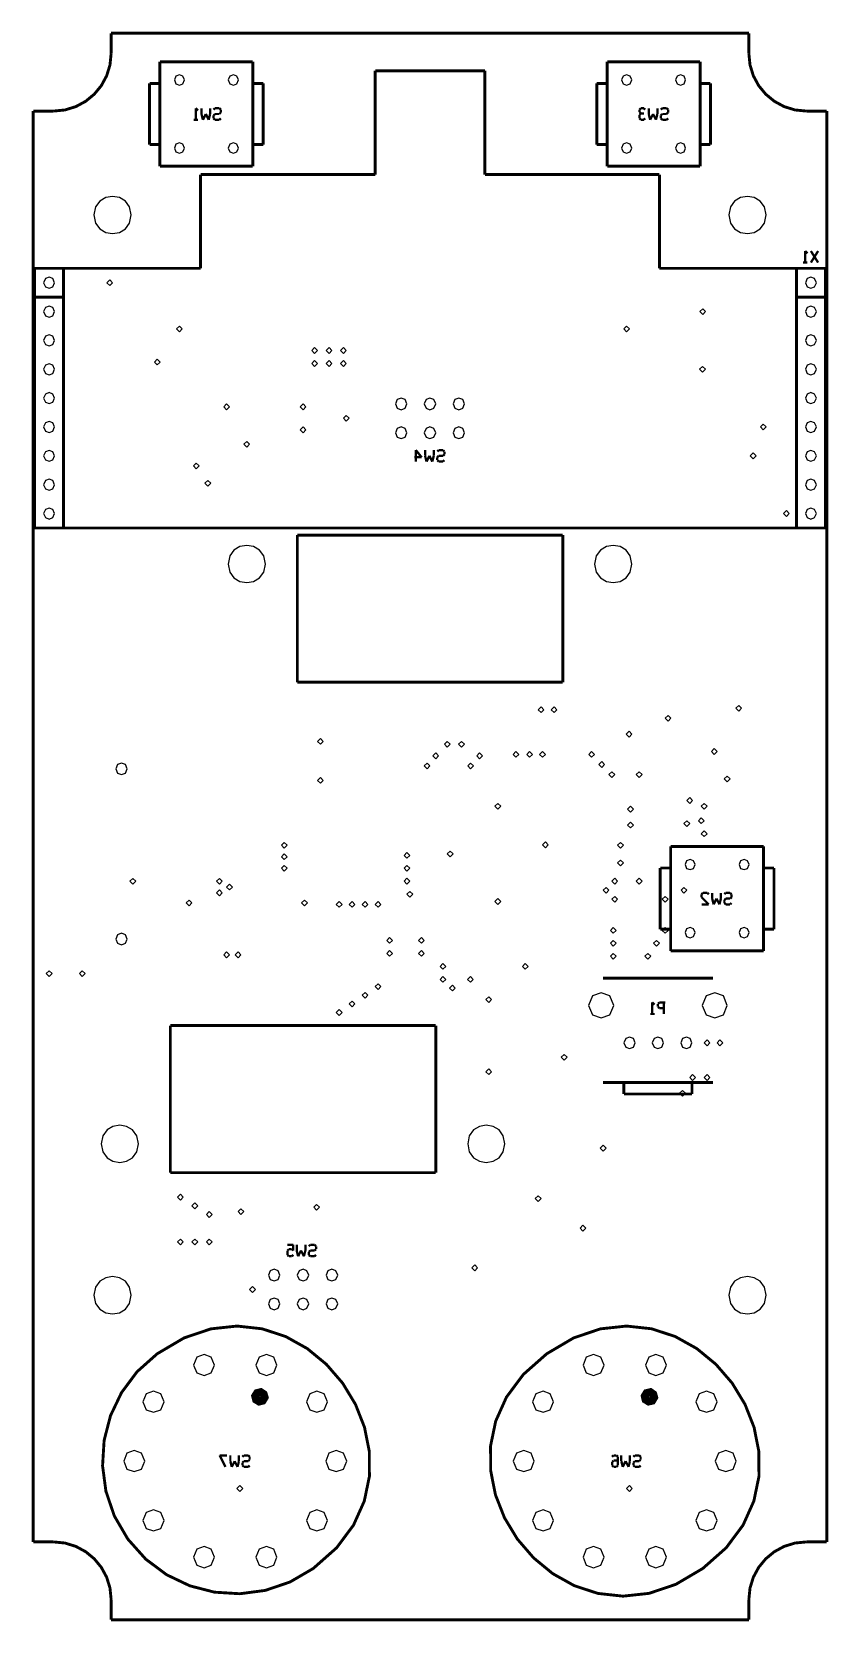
# Model space of a CAD drawing. Extents: x 0.07 to 2.83, y 0.14 to 5.65.
import ezdxf

# ---------------------------------------------------------------- set-up
doc = ezdxf.new("R2010")
doc.units = 0
doc.header["$MEASUREMENT"] = 0
doc.layers.add('mrbw-cst', color=7, linetype='Continuous')

msp = doc.modelspace()

# ---------------------------------------------------------------- linework, layer by layer
at = {"layer": 'mrbw-cst', "color": 173, "const_width": 0.01}
for points in [[(0.344021, 5.57275), (0.344021, 5.64279)], [(0.344021, 5.64279), (2.55404, 5.64279)], [(2.55404, 5.64279), (2.55404, 5.57275)], [(0.344021, 5.57275), (0.339953, 5.5325), (0.328287, 5.49496), (0.309842, 5.46094), (0.285428, 5.43137), (0.25586, 5.40696), (0.221843, 5.38851), (0.184299, 5.37685), (0.144043, 5.37278)], [(2.75401, 5.37278), (2.71371, 5.37685), (2.67617, 5.38851), (2.64219, 5.40696), (2.61257, 5.43137), (2.58817, 5.46094), (2.56972, 5.49496), (2.55806, 5.5325), (2.55404, 5.57275)], [(0.144043, 5.37278), (0.074002, 5.37278)], [(0.074002, 0.412761), (0.074002, 5.37278)], [(2.75401, 5.37278), (2.824, 5.37278)], [(2.824, 5.37278), (2.824, 0.412761)], [(0.98904, 3.39279), (0.98904, 3.90278)], [(0.98904, 3.90278), (1.90901, 3.90278)], [(1.90901, 3.90278), (1.90901, 3.39279)], [(1.90901, 3.39279), (0.98904, 3.39279)], [(0.549046, 2.20281), (0.549046, 1.69276)], [(0.549046, 2.20281), (1.46903, 2.20281)], [(1.46903, 2.20281), (1.46903, 1.69276)], [(0.549046, 1.69276), (1.46903, 1.69276)], [(0.144043, 0.412761), (0.074002, 0.412761)], [(0.144043, 0.412761), (0.184299, 0.408746), (0.221843, 0.397081), (0.25586, 0.378635), (0.285428, 0.354221), (0.309842, 0.324599), (0.328287, 0.290636), (0.339953, 0.253093), (0.344021, 0.212782)], [(2.55404, 0.212782), (2.55806, 0.253093), (2.56972, 0.290636), (2.58817, 0.324599), (2.61257, 0.354221), (2.64219, 0.378635), (2.67617, 0.397081), (2.71371, 0.408746), (2.75401, 0.412761)], [(2.824, 0.412761), (2.75401, 0.412761)], [(0.344021, 0.142796), (0.344021, 0.212782)], [(2.55404, 0.212782), (2.55404, 0.142796)], [(2.55404, 0.142796), (0.344021, 0.142796)]]:
    msp.add_lwpolyline(points, dxfattribs=at)
at = {"layer": 'mrbw-cst', "color": 200}
for points, const_width in [([(0.513021, 5.54378), (0.835015, 5.54378)], 0.01), ([(0.513021, 5.54378), (0.513021, 5.18175)], 0.01), ([(0.835015, 5.54378), (0.835015, 5.18175)], 0.01), ([(1.25901, 5.51275), (1.63906, 5.51275)], 0.01), ([(1.25901, 5.51275), (1.25901, 5.15278)], 0.01), ([(1.63906, 5.51275), (1.63906, 5.15278)], 0.01), ([(2.06304, 5.54378), (2.38504, 5.54378)], 0.01), ([(2.06304, 5.54378), (2.06304, 5.18175)], 0.01), ([(2.38504, 5.54378), (2.38504, 5.18175)], 0.01), ([(0.477051, 5.46875), (0.477051, 5.25678)], 0.01), ([(0.477051, 5.46875), (0.513021, 5.46875)], 0.01), ([(0.835015, 5.46875), (0.871039, 5.46875)], 0.01), ([(0.871039, 5.46875), (0.871039, 5.25678)], 0.01), ([(2.02701, 5.46875), (2.02701, 5.25678)], 0.01), ([(2.02701, 5.46875), (2.06304, 5.46875)], 0.01), ([(2.38504, 5.46875), (2.42101, 5.46875)], 0.01), ([(2.42101, 5.46875), (2.42101, 5.25678)], 0.01), ([(0.630046, 5.34278), (0.645019, 5.34278)], 0.008), ([(0.645019, 5.37478), (0.637044, 5.38276)], 0.008), ([(0.637044, 5.34278), (0.637044, 5.38276)], 0.008), ([(0.65701, 5.36279), (0.65701, 5.38276)], 0.008), ([(0.662001, 5.34278), (0.65701, 5.36279)], 0.008), ([(0.672038, 5.36279), (0.662001, 5.34278)], 0.008), ([(0.682021, 5.34278), (0.672038, 5.36279)], 0.008), ([(0.687011, 5.36279), (0.682021, 5.34278)], 0.008), ([(0.687011, 5.36279), (0.687011, 5.38276)], 0.008), ([(0.704047, 5.38276), (0.699001, 5.37776)], 0.008), ([(0.704047, 5.36279), (0.699001, 5.35781)], 0.008), ([(0.699001, 5.34776), (0.699001, 5.35781)], 0.008), ([(0.704047, 5.34278), (0.699001, 5.34776)], 0.008), ([(0.704047, 5.38276), (0.719021, 5.38276)], 0.008), ([(0.704047, 5.36279), (0.719021, 5.36279)], 0.008), ([(0.704047, 5.34278), (0.719021, 5.34278)], 0.008), ([(0.724012, 5.37776), (0.719021, 5.38276)], 0.008), ([(0.724012, 5.36778), (0.719021, 5.36279)], 0.008), ([(0.724012, 5.34776), (0.719021, 5.34278)], 0.008), ([(0.724012, 5.36778), (0.724012, 5.37776)], 0.008), ([(2.18001, 5.38276), (2.17503, 5.37776)], 0.008), ([(2.17503, 5.36979), (2.17503, 5.37776)], 0.008), ([(2.17503, 5.36979), (2.18001, 5.36481)], 0.008), ([(2.17503, 5.35975), (2.18001, 5.36481)], 0.008), ([(2.17503, 5.34776), (2.17503, 5.35975)], 0.008), ([(2.18001, 5.34278), (2.17503, 5.34776)], 0.008), ([(2.18001, 5.38276), (2.19006, 5.38276)], 0.008), ([(2.18001, 5.36481), (2.19006, 5.36481)], 0.008), ([(2.18001, 5.34278), (2.19006, 5.34278)], 0.008), ([(2.19504, 5.37776), (2.19006, 5.38276)], 0.008), ([(2.19504, 5.34776), (2.19006, 5.34278)], 0.008), ([(2.20703, 5.36279), (2.20703, 5.38276)], 0.008), ([(2.21203, 5.34278), (2.20703, 5.36279)], 0.008), ([(2.222, 5.36279), (2.21203, 5.34278)], 0.008), ([(2.23204, 5.34278), (2.222, 5.36279)], 0.008), ([(2.23703, 5.36279), (2.23204, 5.34278)], 0.008), ([(2.23703, 5.36279), (2.23703, 5.38276)], 0.008), ([(2.25401, 5.38276), (2.24903, 5.37776)], 0.008), ([(2.25401, 5.36279), (2.24903, 5.35781)], 0.008), ([(2.24903, 5.34776), (2.24903, 5.35781)], 0.008), ([(2.25401, 5.34278), (2.24903, 5.34776)], 0.008), ([(2.25401, 5.38276), (2.26904, 5.38276)], 0.008), ([(2.25401, 5.36279), (2.26904, 5.36279)], 0.008), ([(2.25401, 5.34278), (2.26904, 5.34278)], 0.008), ([(2.27403, 5.37776), (2.26904, 5.38276)], 0.008), ([(2.27403, 5.36778), (2.26904, 5.36279)], 0.008), ([(2.27403, 5.34776), (2.26904, 5.34278)], 0.008), ([(2.27403, 5.36778), (2.27403, 5.37776)], 0.008), ([(0.477051, 5.25678), (0.513021, 5.25678)], 0.01), ([(0.835015, 5.25678), (0.871039, 5.25678)], 0.01), ([(2.02701, 5.25678), (2.06304, 5.25678)], 0.01), ([(2.38504, 5.25678), (2.42101, 5.25678)], 0.01), ([(0.513021, 5.18175), (0.835015, 5.18175)], 0.01), ([(2.06304, 5.18175), (2.38504, 5.18175)], 0.01), ([(0.654025, 5.15278), (1.25901, 5.15278)], 0.01), ([(0.654025, 5.15278), (0.654025, 4.82781)], 0.01), ([(1.63906, 5.15278), (2.24403, 5.15278)], 0.01), ([(2.24403, 5.15278), (2.24403, 4.82781)], 0.01), ([(2.74203, 4.84776), (2.757, 4.84776)], 0.008), ([(2.757, 4.87978), (2.74903, 4.88775)], 0.008), ([(2.74903, 4.84776), (2.74903, 4.88775)], 0.008), ([(2.794, 4.84776), (2.76904, 4.88775)], 0.008), ([(2.794, 4.88775), (2.76904, 4.84776)], 0.008), ([(0.079047, 4.82781), (0.079047, 4.72775)], 0.01), ([(0.079047, 4.82781), (0.179036, 4.82781)], 0.01), ([(0.079047, 4.82781), (0.079047, 3.92779)], 0.01), ([(0.079047, 4.82781), (0.654025, 4.82781)], 0.01), ([(0.179036, 4.82781), (0.179036, 3.92779)], 0.01), ([(2.24403, 4.82781), (2.81901, 4.82781)], 0.01), ([(2.71903, 4.82781), (2.71903, 4.72775)], 0.01), ([(2.71903, 4.82781), (2.81901, 4.82781)], 0.01), ([(2.71903, 4.82781), (2.71903, 3.92779)], 0.01), ([(2.81901, 4.82781), (2.81901, 3.92779)], 0.01), ([(0.079047, 4.72775), (0.179036, 4.72775)], 0.01), ([(2.71903, 4.72775), (2.81901, 4.72775)], 0.01), ([(1.42003, 4.17279), (1.40001, 4.19775)], 0.008), ([(1.40001, 4.15776), (1.40001, 4.19775)], 0.008), ([(1.43201, 4.17779), (1.43201, 4.19775)], 0.008), ([(1.46203, 4.17779), (1.46203, 4.19775)], 0.008), ([(1.479, 4.19775), (1.47401, 4.19276)], 0.008), ([(1.479, 4.19775), (1.49403, 4.19775)], 0.008), ([(1.49903, 4.19276), (1.49403, 4.19775)], 0.008), ([(1.49903, 4.18278), (1.49903, 4.19276)], 0.008), ([(1.39501, 4.17279), (1.42003, 4.17279)], 0.008), ([(1.43701, 4.15776), (1.43201, 4.17779)], 0.008), ([(1.44706, 4.17779), (1.43701, 4.15776)], 0.008), ([(1.45703, 4.15776), (1.44706, 4.17779)], 0.008), ([(1.46203, 4.17779), (1.45703, 4.15776)], 0.008), ([(1.479, 4.17779), (1.47401, 4.17279)], 0.008), ([(1.47401, 4.16276), (1.47401, 4.17279)], 0.008), ([(1.479, 4.15776), (1.47401, 4.16276)], 0.008), ([(1.479, 4.17779), (1.49403, 4.17779)], 0.008), ([(1.479, 4.15776), (1.49403, 4.15776)], 0.008), ([(1.49903, 4.18278), (1.49403, 4.17779)], 0.008), ([(1.49903, 4.16276), (1.49403, 4.15776)], 0.008), ([(0.079047, 3.92779), (2.81901, 3.92779)], 0.01), ([(2.28304, 2.82379), (2.60504, 2.82379)], 0.01), ([(2.28304, 2.82379), (2.28304, 2.46175)], 0.01), ([(2.60504, 2.82379), (2.60504, 2.46175)], 0.01), ([(2.24701, 2.74875), (2.24701, 2.53678)], 0.01), ([(2.24701, 2.74875), (2.28304, 2.74875)], 0.01), ([(2.60504, 2.74875), (2.641, 2.74875)], 0.01), ([(2.641, 2.74875), (2.641, 2.53678)], 0.01), ([(2.39501, 2.66276), (2.39003, 2.65776)], 0.008), ([(2.39003, 2.64779), (2.39003, 2.65776)], 0.008), ([(2.41504, 2.62278), (2.39003, 2.64779)], 0.008), ([(2.39501, 2.66276), (2.41004, 2.66276)], 0.008), ([(2.41504, 2.65776), (2.41004, 2.66276)], 0.008), ([(2.42703, 2.64279), (2.42703, 2.66276)], 0.008), ([(2.43201, 2.62278), (2.42703, 2.64279)], 0.008), ([(2.442, 2.64279), (2.43201, 2.62278)], 0.008), ([(2.45204, 2.62278), (2.442, 2.64279)], 0.008), ([(2.45703, 2.64279), (2.45204, 2.62278)], 0.008), ([(2.45703, 2.64279), (2.45703, 2.66276)], 0.008), ([(2.47401, 2.66276), (2.46903, 2.65776)], 0.008), ([(2.47401, 2.64279), (2.46903, 2.63775)], 0.008), ([(2.47401, 2.66276), (2.48904, 2.66276)], 0.008), ([(2.47401, 2.64279), (2.48904, 2.64279)], 0.008), ([(2.49403, 2.65776), (2.48904, 2.66276)], 0.008), ([(2.49403, 2.64779), (2.48904, 2.64279)], 0.008), ([(2.49403, 2.64779), (2.49403, 2.65776)], 0.008), ([(2.39003, 2.62278), (2.41504, 2.62278)], 0.008), ([(2.46903, 2.62776), (2.46903, 2.63775)], 0.008), ([(2.47401, 2.62278), (2.46903, 2.62776)], 0.008), ([(2.47401, 2.62278), (2.48904, 2.62278)], 0.008), ([(2.49403, 2.62776), (2.48904, 2.62278)], 0.008), ([(2.24701, 2.53678), (2.28304, 2.53678)], 0.01), ([(2.60504, 2.53678), (2.641, 2.53678)], 0.01), ([(2.28304, 2.46175), (2.60504, 2.46175)], 0.01), ([(2.04807, 2.36719), (2.42996, 2.36719)], 0.01), ([(2.22706, 2.27479), (2.21903, 2.28276)], 0.008), ([(2.21903, 2.24278), (2.21903, 2.28276)], 0.008), ([(2.24403, 2.28276), (2.23904, 2.27778)], 0.008), ([(2.23904, 2.26779), (2.23904, 2.27778)], 0.008), ([(2.24403, 2.26275), (2.23904, 2.26779)], 0.008), ([(2.24403, 2.28276), (2.26406, 2.28276)], 0.008), ([(2.24403, 2.26275), (2.259, 2.26275)], 0.008), ([(2.259, 2.24278), (2.259, 2.28276)], 0.008), ([(2.21203, 2.24278), (2.22706, 2.24278)], 0.008), ([(2.04807, 2.00499), (2.42996, 2.00499)], 0.01), ([(2.12093, 2.00499), (2.12093, 1.9656)], 0.01), ([(2.35715, 2.00499), (2.35715, 1.9656)], 0.01), ([(2.12093, 1.9656), (2.35715, 1.9656)], 0.01), ([(0.955024, 1.44276), (0.975043, 1.44276)], 0.008), ([(0.975043, 1.42279), (0.975043, 1.44276)], 0.008), ([(0.987033, 1.42279), (0.987033, 1.44276)], 0.008), ([(1.01704, 1.42279), (1.01704, 1.44276)], 0.008), ([(1.03402, 1.44276), (1.02902, 1.43778)], 0.008), ([(1.03402, 1.44276), (1.04905, 1.44276)], 0.008), ([(1.05404, 1.43778), (1.04905, 1.44276)], 0.008), ([(1.05404, 1.42779), (1.05404, 1.43778)], 0.008), ([(0.960015, 1.42779), (0.955024, 1.42279)], 0.008), ([(0.955024, 1.40776), (0.955024, 1.42279)], 0.008), ([(0.960015, 1.40278), (0.955024, 1.40776)], 0.008), ([(0.960015, 1.42779), (0.970053, 1.42779)], 0.008), ([(0.960015, 1.40278), (0.970053, 1.40278)], 0.008), ([(0.975043, 1.42279), (0.970053, 1.42779)], 0.008), ([(0.975043, 1.40776), (0.970053, 1.40278)], 0.008), ([(0.992025, 1.40278), (0.987033, 1.42279)], 0.008), ([(1.00201, 1.42279), (0.992025, 1.40278)], 0.008), ([(1.01204, 1.40278), (1.00201, 1.42279)], 0.008), ([(1.01704, 1.42279), (1.01204, 1.40278)], 0.008), ([(1.03402, 1.42279), (1.02902, 1.41775)], 0.008), ([(1.02902, 1.40776), (1.02902, 1.41775)], 0.008), ([(1.03402, 1.40278), (1.02902, 1.40776)], 0.008), ([(1.03402, 1.42279), (1.04905, 1.42279)], 0.008), ([(1.03402, 1.40278), (1.04905, 1.40278)], 0.008), ([(1.05404, 1.42779), (1.04905, 1.42279)], 0.008), ([(1.05404, 1.40776), (1.04905, 1.40278)], 0.008), ([(0.740018, 0.672797), (0.720053, 0.712782)], 0.008), ([(0.720053, 0.712782), (0.745008, 0.712782)], 0.008), ([(0.756999, 0.692762), (0.756999, 0.712782)], 0.008), ([(0.787001, 0.692762), (0.787001, 0.712782)], 0.008), ([(0.804036, 0.712782), (0.799046, 0.70779)], 0.008), ([(0.804036, 0.712782), (0.819011, 0.712782)], 0.008), ([(0.824001, 0.70779), (0.819011, 0.712782)], 0.008), ([(2.08501, 0.712782), (2.08003, 0.70779)], 0.008), ([(2.08501, 0.712782), (2.09506, 0.712782)], 0.008), ([(2.10004, 0.70779), (2.09506, 0.712782)], 0.008), ([(2.11203, 0.692762), (2.11203, 0.712782)], 0.008), ([(2.14204, 0.692762), (2.14204, 0.712782)], 0.008), ([(2.15901, 0.712782), (2.15403, 0.70779)], 0.008), ([(2.15901, 0.712782), (2.17404, 0.712782)], 0.008), ([(2.17904, 0.70779), (2.17404, 0.712782)], 0.008), ([(0.762044, 0.672797), (0.756999, 0.692762)], 0.008), ([(0.772026, 0.692762), (0.762044, 0.672797)], 0.008), ([(0.78201, 0.672797), (0.772026, 0.692762)], 0.008), ([(0.787001, 0.692762), (0.78201, 0.672797)], 0.008), ([(0.804036, 0.692762), (0.799046, 0.687771)], 0.008), ([(0.799046, 0.677789), (0.799046, 0.687771)], 0.008), ([(0.804036, 0.672797), (0.799046, 0.677789)], 0.008), ([(0.804036, 0.692762), (0.819011, 0.692762)], 0.008), ([(0.804036, 0.672797), (0.819011, 0.672797)], 0.008), ([(0.824001, 0.697754), (0.819011, 0.692762)], 0.008), ([(0.824001, 0.677789), (0.819011, 0.672797)], 0.008), ([(0.824001, 0.697754), (0.824001, 0.70779)], 0.008), ([(2.08501, 0.694769), (2.08003, 0.689779)], 0.008), ([(2.08003, 0.677789), (2.08003, 0.689779)], 0.008), ([(2.08501, 0.672797), (2.08003, 0.677789)], 0.008), ([(2.08501, 0.694769), (2.10004, 0.694769)], 0.008), ([(2.08501, 0.672797), (2.09506, 0.672797)], 0.008), ([(2.10004, 0.677789), (2.09506, 0.672797)], 0.008), ([(2.10004, 0.677789), (2.10004, 0.70779)], 0.008), ([(2.11703, 0.672797), (2.11203, 0.692762)], 0.008), ([(2.12701, 0.692762), (2.11703, 0.672797)], 0.008), ([(2.13704, 0.672797), (2.12701, 0.692762)], 0.008), ([(2.14204, 0.692762), (2.13704, 0.672797)], 0.008), ([(2.15901, 0.692762), (2.15403, 0.687771)], 0.008), ([(2.15403, 0.677789), (2.15403, 0.687771)], 0.008), ([(2.15901, 0.672797), (2.15403, 0.677789)], 0.008), ([(2.15901, 0.692762), (2.17404, 0.692762)], 0.008), ([(2.15901, 0.672797), (2.17404, 0.672797)], 0.008), ([(2.17904, 0.697754), (2.17404, 0.692762)], 0.008), ([(2.17904, 0.677789), (2.17404, 0.672797)], 0.008), ([(2.17904, 0.697754), (2.17904, 0.70779)], 0.008)]:
    msp.add_lwpolyline(points, dxfattribs=dict(at, const_width=const_width))
at = {"layer": 'mrbw-cst', "color": 13}
for points in [[(0.598036, 5.48079), (0.592557, 5.49393), (0.580513, 5.49832), (0.568468, 5.49393), (0.563043, 5.48079), (0.568468, 5.46772), (0.580513, 5.46332), (0.592557, 5.46772), (0.598036, 5.48079)], [(0.785047, 5.48079), (0.779568, 5.49393), (0.767524, 5.49832), (0.755425, 5.49393), (0.75, 5.48079), (0.755425, 5.46772), (0.767524, 5.46332), (0.779568, 5.46772), (0.785047, 5.48079)], [(2.148, 5.48079), (2.14253, 5.49393), (2.13049, 5.49832), (2.11843, 5.49393), (2.11301, 5.48079), (2.11843, 5.46772), (2.13049, 5.46332), (2.14253, 5.46772), (2.148, 5.48079)], [(2.33501, 5.48079), (2.32954, 5.49393), (2.31749, 5.49832), (2.30544, 5.49393), (2.30003, 5.48079), (2.30544, 5.46772), (2.31749, 5.46332), (2.32954, 5.46772), (2.33501, 5.48079)], [(0.598036, 5.24479), (0.592557, 5.25792), (0.580513, 5.26232), (0.568468, 5.25792), (0.563043, 5.24479), (0.568468, 5.23172), (0.580513, 5.22732), (0.592557, 5.23172), (0.598036, 5.24479)], [(0.785047, 5.24479), (0.779568, 5.25792), (0.767524, 5.26232), (0.755425, 5.25792), (0.75, 5.24479), (0.755425, 5.23172), (0.767524, 5.22732), (0.779568, 5.23172), (0.785047, 5.24479)], [(2.148, 5.24479), (2.14253, 5.25792), (2.13049, 5.26232), (2.11843, 5.25792), (2.11301, 5.24479), (2.11843, 5.23172), (2.13049, 5.22732), (2.14253, 5.23172), (2.148, 5.24479)], [(2.33501, 5.24479), (2.32954, 5.25792), (2.31749, 5.26232), (2.30544, 5.25792), (2.30003, 5.24479), (2.30544, 5.23172), (2.31749, 5.22732), (2.32954, 5.23172), (2.33501, 5.24479)], [(0.413519, 5.01275), (0.407932, 5.04101), (0.393337, 5.06119), (0.372667, 5.07329), (0.349013, 5.07731), (0.325304, 5.07329), (0.304633, 5.06119), (0.290039, 5.04101), (0.284506, 5.01275), (0.290039, 4.98454), (0.304633, 4.96442), (0.325304, 4.95231), (0.349013, 4.94829), (0.372667, 4.95231), (0.393337, 4.96442), (0.407932, 4.98454), (0.413519, 5.01275)], [(2.6135, 5.01275), (2.60792, 5.04101), (2.59332, 5.06119), (2.57264, 5.07329), (2.54899, 5.07731), (2.52533, 5.07329), (2.50467, 5.06119), (2.49007, 5.04101), (2.48454, 5.01275), (2.49007, 4.98454), (2.50467, 4.96442), (2.52533, 4.95231), (2.54899, 4.94829), (2.57264, 4.95231), (2.59332, 4.96442), (2.60792, 4.98454), (2.6135, 5.01275)], [(0.148004, 4.77778), (0.142036, 4.79204), (0.129015, 4.79682), (0.11594, 4.79204), (0.110026, 4.77778), (0.11594, 4.76357), (0.129015, 4.75879), (0.142036, 4.76357), (0.148004, 4.77778)], [(2.78803, 4.77778), (2.78207, 4.79204), (2.76899, 4.79682), (2.75592, 4.79204), (2.75, 4.77778), (2.75592, 4.76357), (2.76899, 4.75879), (2.78207, 4.76357), (2.78803, 4.77778)], [(0.349013, 4.77778), (0.339031, 4.78782), (0.329047, 4.77778), (0.339031, 4.76779), (0.349013, 4.77778)], [(0.148004, 4.67779), (0.142036, 4.69206), (0.129015, 4.69683), (0.11594, 4.69206), (0.110026, 4.67779), (0.11594, 4.66357), (0.129015, 4.65881), (0.142036, 4.66357), (0.148004, 4.67779)], [(2.40403, 4.67779), (2.39399, 4.68782), (2.384, 4.67779), (2.39399, 4.66781), (2.40403, 4.67779)], [(2.78803, 4.67779), (2.78207, 4.69206), (2.76899, 4.69683), (2.75592, 4.69206), (2.75, 4.67779), (2.75592, 4.66357), (2.76899, 4.65881), (2.78207, 4.66357), (2.78803, 4.67779)], [(0.148004, 4.57781), (0.142036, 4.59207), (0.129015, 4.59679), (0.11594, 4.59207), (0.110026, 4.57781), (0.11594, 4.56358), (0.129015, 4.55881), (0.142036, 4.56358), (0.148004, 4.57781)], [(0.590549, 4.61778), (0.580513, 4.62782), (0.570529, 4.61778), (0.580513, 4.60781), (0.590549, 4.61778)], [(2.14051, 4.61778), (2.13053, 4.62782), (2.12056, 4.61778), (2.13053, 4.60781), (2.14051, 4.61778)], [(2.78803, 4.57781), (2.78207, 4.59207), (2.76899, 4.59679), (2.75592, 4.59207), (2.75, 4.57781), (2.75592, 4.56358), (2.76899, 4.55881), (2.78207, 4.56358), (2.78803, 4.57781)], [(1.05903, 4.54275), (1.04899, 4.55279), (1.03901, 4.54275), (1.04899, 4.53282), (1.05903, 4.54275)], [(1.10905, 4.54275), (1.09901, 4.55279), (1.08903, 4.54275), (1.09901, 4.53282), (1.10905, 4.54275)], [(1.15902, 4.54275), (1.14903, 4.55279), (1.13905, 4.54275), (1.14903, 4.53282), (1.15902, 4.54275)], [(0.148004, 4.47775), (0.142036, 4.49203), (0.129015, 4.49681), (0.11594, 4.49203), (0.110026, 4.47775), (0.11594, 4.46354), (0.129015, 4.45876), (0.142036, 4.46354), (0.148004, 4.47775)], [(0.514051, 4.50276), (0.504015, 4.51281), (0.494032, 4.50276), (0.504015, 4.49278), (0.514051, 4.50276)], [(1.05903, 4.49778), (1.04899, 4.50782), (1.03901, 4.49778), (1.04899, 4.48779), (1.05903, 4.49778)], [(1.10905, 4.49778), (1.09901, 4.50782), (1.08903, 4.49778), (1.09901, 4.48779), (1.10905, 4.49778)], [(1.15902, 4.49778), (1.14903, 4.50782), (1.13905, 4.49778), (1.14903, 4.48779), (1.15902, 4.49778)], [(2.40354, 4.47775), (2.3935, 4.48779), (2.38351, 4.47775), (2.3935, 4.46783), (2.40354, 4.47775)], [(2.78803, 4.47775), (2.78207, 4.49203), (2.76899, 4.49681), (2.75592, 4.49203), (2.75, 4.47775), (2.75592, 4.46354), (2.76899, 4.45876), (2.78207, 4.46354), (2.78803, 4.47775)], [(0.148004, 4.37776), (0.142036, 4.39204), (0.129015, 4.39681), (0.11594, 4.39204), (0.110026, 4.37776), (0.11594, 4.36356), (0.129015, 4.35878), (0.142036, 4.36356), (0.148004, 4.37776)], [(0.754015, 4.34776), (0.744032, 4.35781), (0.73405, 4.34776), (0.744032, 4.33778), (0.754015, 4.34776)], [(1.01904, 4.34776), (1.00901, 4.35781), (0.999024, 4.34776), (1.00901, 4.33778), (1.01904, 4.34776)], [(1.36903, 4.35781), (1.36274, 4.37283), (1.34901, 4.37782), (1.33529, 4.37283), (1.32905, 4.35781), (1.33529, 4.34283), (1.34901, 4.33778), (1.36274, 4.34283), (1.36903, 4.35781)], [(1.46903, 4.35781), (1.46272, 4.37283), (1.449, 4.37782), (1.43528, 4.37283), (1.42904, 4.35781), (1.43528, 4.34283), (1.449, 4.33778), (1.46272, 4.34283), (1.46903, 4.35781)], [(1.56901, 4.35781), (1.56272, 4.37283), (1.54899, 4.37782), (1.53526, 4.37283), (1.52903, 4.35781), (1.53526, 4.34283), (1.54899, 4.33778), (1.56272, 4.34283), (1.56901, 4.35781)], [(2.78803, 4.37776), (2.78207, 4.39204), (2.76899, 4.39681), (2.75592, 4.39204), (2.75, 4.37776), (2.75592, 4.36356), (2.76899, 4.35878), (2.78207, 4.36356), (2.78803, 4.37776)], [(1.169, 4.30778), (1.15902, 4.31782), (1.14903, 4.30778), (1.15902, 4.29779), (1.169, 4.30778)], [(0.148004, 4.27778), (0.142036, 4.29204), (0.129015, 4.29682), (0.11594, 4.29204), (0.110026, 4.27778), (0.11594, 4.26357), (0.129015, 4.25879), (0.142036, 4.26357), (0.148004, 4.27778)], [(1.01904, 4.26779), (1.00901, 4.27778), (0.999024, 4.26779), (1.00901, 4.25782), (1.01904, 4.26779)], [(1.36903, 4.25776), (1.36274, 4.27279), (1.34901, 4.27778), (1.33529, 4.27279), (1.32905, 4.25776), (1.33529, 4.24278), (1.34901, 4.23779), (1.36274, 4.24278), (1.36903, 4.25776)], [(1.46903, 4.25776), (1.46272, 4.27279), (1.449, 4.27778), (1.43528, 4.27279), (1.42904, 4.25776), (1.43528, 4.24278), (1.449, 4.23779), (1.46272, 4.24278), (1.46903, 4.25776)], [(1.56901, 4.25776), (1.56272, 4.27279), (1.54899, 4.27778), (1.53526, 4.27279), (1.52903, 4.25776), (1.53526, 4.24278), (1.54899, 4.23779), (1.56272, 4.24278), (1.56901, 4.25776)], [(2.61404, 4.27778), (2.604, 4.28782), (2.59403, 4.27778), (2.604, 4.26779), (2.61404, 4.27778)], [(2.78803, 4.27778), (2.78207, 4.29204), (2.76899, 4.29682), (2.75592, 4.29204), (2.75, 4.27778), (2.75592, 4.26357), (2.76899, 4.25879), (2.78207, 4.26357), (2.78803, 4.27778)], [(0.148004, 4.17779), (0.142036, 4.19206), (0.129015, 4.19683), (0.11594, 4.19206), (0.110026, 4.17779), (0.11594, 4.16357), (0.129015, 4.15881), (0.142036, 4.16357), (0.148004, 4.17779)], [(0.824001, 4.21778), (0.814019, 4.22781), (0.804036, 4.21778), (0.814019, 4.20779), (0.824001, 4.21778)], [(2.57904, 4.17779), (2.56901, 4.18782), (2.55903, 4.17779), (2.56901, 4.16781), (2.57904, 4.17779)], [(2.78803, 4.17779), (2.78207, 4.19206), (2.76899, 4.19683), (2.75592, 4.19206), (2.75, 4.17779), (2.75592, 4.16357), (2.76899, 4.15881), (2.78207, 4.16357), (2.78803, 4.17779)], [(0.649035, 4.14279), (0.638997, 4.15278), (0.629015, 4.14279), (0.638997, 4.13282), (0.649035, 4.14279)], [(0.148004, 4.07781), (0.142036, 4.09207), (0.129015, 4.09679), (0.11594, 4.09207), (0.110026, 4.07781), (0.11594, 4.06358), (0.129015, 4.05881), (0.142036, 4.06358), (0.148004, 4.07781)], [(0.689019, 4.08279), (0.678982, 4.09278), (0.669, 4.08279), (0.678982, 4.07281), (0.689019, 4.08279)], [(2.78803, 4.07781), (2.78207, 4.09207), (2.76899, 4.09679), (2.75592, 4.09207), (2.75, 4.07781), (2.75592, 4.06358), (2.76899, 4.05881), (2.78207, 4.06358), (2.78803, 4.07781)], [(0.148004, 3.97775), (0.142036, 3.99203), (0.129015, 3.99681), (0.11594, 3.99203), (0.110026, 3.97775), (0.11594, 3.96354), (0.129015, 3.95876), (0.142036, 3.96354), (0.148004, 3.97775)], [(2.69401, 3.97775), (2.68403, 3.98779), (2.67404, 3.97775), (2.68403, 3.96783), (2.69401, 3.97775)], [(2.78803, 3.97775), (2.78207, 3.99203), (2.76899, 3.99681), (2.75592, 3.99203), (2.75, 3.97775), (2.75592, 3.96354), (2.76899, 3.95876), (2.78207, 3.96354), (2.78803, 3.97775)], [(0.878526, 3.80279), (0.872939, 3.83106), (0.858344, 3.85118), (0.837674, 3.86328), (0.814019, 3.86729), (0.79031, 3.86328), (0.76964, 3.85118), (0.755046, 3.83106), (0.749511, 3.80279), (0.755046, 3.77458), (0.76964, 3.75444), (0.79031, 3.74235), (0.814019, 3.73833), (0.837674, 3.74235), (0.858344, 3.75444), (0.872939, 3.77458), (0.878526, 3.80279)], [(2.14854, 3.80279), (2.14296, 3.83106), (2.12836, 3.85118), (2.10769, 3.86328), (2.08404, 3.86729), (2.06033, 3.86328), (2.03965, 3.85118), (2.02507, 3.83106), (2.01953, 3.80279), (2.02507, 3.77458), (2.03965, 3.75444), (2.06033, 3.74235), (2.08404, 3.73833), (2.10769, 3.74235), (2.12836, 3.75444), (2.14296, 3.77458), (2.14854, 3.80279)], [(1.84403, 3.29779), (1.83399, 3.30778), (1.824, 3.29779), (1.83399, 3.28782), (1.84403, 3.29779)], [(1.88906, 3.29779), (1.87901, 3.30778), (1.86903, 3.29779), (1.87901, 3.28782), (1.88906, 3.29779)], [(2.52903, 3.30279), (2.51899, 3.31282), (2.509, 3.30279), (2.51899, 3.29281), (2.52903, 3.30279)], [(2.28401, 3.26779), (2.27403, 3.27778), (2.26406, 3.26779), (2.27403, 3.25782), (2.28401, 3.26779)], [(1.07905, 3.18778), (1.06901, 3.19781), (1.05903, 3.18778), (1.06901, 3.17779), (1.07905, 3.18778)], [(2.14903, 3.21278), (2.139, 3.22282), (2.12901, 3.21278), (2.139, 3.20281), (2.14903, 3.21278)], [(1.479, 3.13775), (1.46903, 3.14779), (1.45904, 3.13775), (1.46903, 3.12782), (1.479, 3.13775)], [(1.51904, 3.17779), (1.509, 3.18782), (1.49903, 3.17779), (1.509, 3.16781), (1.51904, 3.17779)], [(1.56803, 3.17779), (1.558, 3.18782), (1.54801, 3.17779), (1.558, 3.16781), (1.56803, 3.17779)], [(1.63103, 3.13775), (1.62099, 3.14779), (1.611, 3.13775), (1.62099, 3.12782), (1.63103, 3.13775)], [(1.757, 3.14279), (1.74701, 3.15278), (1.73703, 3.14279), (1.74701, 3.13282), (1.757, 3.14279)], [(1.80404, 3.14279), (1.794, 3.15278), (1.78401, 3.14279), (1.794, 3.13282), (1.80404, 3.14279)], [(1.84901, 3.14279), (1.83903, 3.15278), (1.82904, 3.14279), (1.83903, 3.13282), (1.84901, 3.14279)], [(2.01904, 3.14279), (2.009, 3.15278), (1.99903, 3.14279), (2.009, 3.13282), (2.01904, 3.14279)], [(2.44401, 3.15278), (2.43403, 3.16282), (2.42404, 3.15278), (2.43403, 3.14279), (2.44401, 3.15278)], [(0.400011, 3.09278), (0.393718, 3.10781), (0.379992, 3.11279), (0.366265, 3.10781), (0.360026, 3.09278), (0.366265, 3.07781), (0.379992, 3.07281), (0.393718, 3.07781), (0.400011, 3.09278)], [(1.449, 3.10275), (1.43901, 3.11279), (1.42904, 3.10275), (1.43901, 3.09283), (1.449, 3.10275)], [(1.5995, 3.10275), (1.58951, 3.11279), (1.57954, 3.10275), (1.58951, 3.09283), (1.5995, 3.10275)], [(2.05404, 3.10781), (2.044, 3.11778), (2.03401, 3.10781), (2.044, 3.09782), (2.05404, 3.10781)], [(1.07905, 3.05279), (1.06901, 3.06282), (1.05903, 3.05279), (1.06901, 3.04281), (1.07905, 3.05279)], [(2.08903, 3.07275), (2.079, 3.08279), (2.06901, 3.07275), (2.079, 3.06282), (2.08903, 3.07275)], [(2.18403, 3.07275), (2.17399, 3.08279), (2.16401, 3.07275), (2.17399, 3.06282), (2.18403, 3.07275)], [(2.48904, 3.05778), (2.479, 3.06782), (2.46903, 3.05778), (2.479, 3.04779), (2.48904, 3.05778)], [(2.35906, 2.98281), (2.34901, 2.99278), (2.33903, 2.98281), (2.34901, 2.97282), (2.35906, 2.98281)], [(1.69401, 2.96278), (1.68403, 2.97282), (1.67404, 2.96278), (1.68403, 2.95281), (1.69401, 2.96278)], [(2.15403, 2.95281), (2.14399, 2.96278), (2.134, 2.95281), (2.14399, 2.94282), (2.15403, 2.95281)], [(2.39903, 2.91276), (2.389, 2.92279), (2.37901, 2.91276), (2.389, 2.90283), (2.39903, 2.91276)], [(2.40901, 2.96278), (2.39903, 2.97282), (2.38906, 2.96278), (2.39903, 2.95281), (2.40901, 2.96278)], [(2.15403, 2.89779), (2.14399, 2.90782), (2.134, 2.89779), (2.14399, 2.88781), (2.15403, 2.89779)], [(2.34901, 2.90278), (2.33903, 2.91282), (2.32904, 2.90278), (2.33903, 2.89279), (2.34901, 2.90278)], [(2.40901, 2.86778), (2.39903, 2.87782), (2.38906, 2.86778), (2.39903, 2.85781), (2.40901, 2.86778)], [(0.954047, 2.82781), (0.944011, 2.83778), (0.934028, 2.82781), (0.944011, 2.81782), (0.954047, 2.82781)], [(1.85906, 2.82926), (1.84901, 2.83931), (1.83903, 2.82926), (1.84901, 2.81928), (1.85906, 2.82926)], [(2.11903, 2.82781), (2.109, 2.83778), (2.09901, 2.82781), (2.109, 2.81782), (2.11903, 2.82781)], [(0.954047, 2.78776), (0.944011, 2.79779), (0.934028, 2.78776), (0.944011, 2.77783), (0.954047, 2.78776)], [(0.954047, 2.74778), (0.944011, 2.75782), (0.934028, 2.74778), (0.944011, 2.73779), (0.954047, 2.74778)], [(1.37902, 2.79275), (1.36903, 2.80279), (1.35905, 2.79275), (1.36903, 2.78282), (1.37902, 2.79275)], [(1.37902, 2.74778), (1.36903, 2.75782), (1.35905, 2.74778), (1.36903, 2.73779), (1.37902, 2.74778)], [(1.52903, 2.79779), (1.51899, 2.80778), (1.509, 2.79779), (1.51899, 2.78782), (1.52903, 2.79779)], [(2.11903, 2.76628), (2.109, 2.77632), (2.09901, 2.76628), (2.109, 2.75629), (2.11903, 2.76628)], [(2.368, 2.76079), (2.36253, 2.77393), (2.35047, 2.77832), (2.33843, 2.77393), (2.33301, 2.76079), (2.33843, 2.74772), (2.35047, 2.74333), (2.36253, 2.74772), (2.368, 2.76079)], [(2.55501, 2.76079), (2.54953, 2.77393), (2.53749, 2.77832), (2.52544, 2.77393), (2.52001, 2.76079), (2.52544, 2.74772), (2.53749, 2.74333), (2.54953, 2.74772), (2.55501, 2.76079)], [(0.429036, 2.70281), (0.419, 2.71278), (0.409017, 2.70281), (0.419, 2.69282), (0.429036, 2.70281)], [(0.729004, 2.70281), (0.719021, 2.71278), (0.709039, 2.70281), (0.719021, 2.69282), (0.729004, 2.70281)], [(1.37902, 2.70329), (1.36903, 2.71332), (1.35905, 2.70329), (1.36903, 2.69331), (1.37902, 2.70329)], [(2.09901, 2.70329), (2.08903, 2.71332), (2.07904, 2.70329), (2.08903, 2.69331), (2.09901, 2.70329)], [(2.18403, 2.70329), (2.17399, 2.71332), (2.16401, 2.70329), (2.17399, 2.69331), (2.18403, 2.70329)], [(0.729004, 2.66276), (0.719021, 2.67279), (0.709039, 2.66276), (0.719021, 2.65283), (0.729004, 2.66276)], [(0.764051, 2.68278), (0.754015, 2.69282), (0.744032, 2.68278), (0.754015, 2.67279), (0.764051, 2.68278)], [(1.38906, 2.65776), (1.37902, 2.66781), (1.36903, 2.65776), (1.37902, 2.64779), (1.38906, 2.65776)], [(2.06901, 2.67176), (2.05903, 2.68181), (2.04904, 2.67176), (2.05903, 2.66178), (2.06901, 2.67176)], [(2.09901, 2.64031), (2.08903, 2.65028), (2.07904, 2.64031), (2.08903, 2.63032), (2.09901, 2.64031)], [(2.27403, 2.64031), (2.264, 2.65028), (2.25401, 2.64031), (2.264, 2.63032), (2.27403, 2.64031)], [(2.33903, 2.67176), (2.329, 2.68181), (2.31901, 2.67176), (2.329, 2.66178), (2.33903, 2.67176)], [(0.624024, 2.62776), (0.613986, 2.63781), (0.604004, 2.62776), (0.613986, 2.61778), (0.624024, 2.62776)], [(1.02403, 2.62776), (1.014, 2.63781), (1.00402, 2.62776), (1.014, 2.61778), (1.02403, 2.62776)], [(1.14404, 2.62278), (1.13401, 2.63282), (1.12402, 2.62278), (1.13401, 2.61279), (1.14404, 2.62278)], [(1.18902, 2.62278), (1.17898, 2.63282), (1.169, 2.62278), (1.17898, 2.61279), (1.18902, 2.62278)], [(1.23405, 2.62278), (1.22401, 2.63282), (1.21403, 2.62278), (1.22401, 2.61279), (1.23405, 2.62278)], [(1.27902, 2.62278), (1.26899, 2.63282), (1.25901, 2.62278), (1.26899, 2.61279), (1.27902, 2.62278)], [(1.69401, 2.63276), (1.68403, 2.64279), (1.67404, 2.63276), (1.68403, 2.62283), (1.69401, 2.63276)], [(2.09403, 2.53276), (2.08399, 2.54281), (2.074, 2.53276), (2.08399, 2.52279), (2.09403, 2.53276)], [(2.27403, 2.53276), (2.264, 2.54281), (2.25401, 2.53276), (2.264, 2.52279), (2.27403, 2.53276)], [(2.368, 2.52479), (2.36253, 2.53792), (2.35047, 2.54232), (2.33843, 2.53792), (2.33301, 2.52479), (2.33843, 2.51172), (2.35047, 2.50732), (2.36253, 2.51172), (2.368, 2.52479)], [(2.55501, 2.52479), (2.54953, 2.53792), (2.53749, 2.54232), (2.52544, 2.53792), (2.52001, 2.52479), (2.52544, 2.51172), (2.53749, 2.50732), (2.54953, 2.51172), (2.55501, 2.52479)], [(0.400011, 2.50276), (0.393718, 2.51779), (0.379992, 2.52279), (0.366265, 2.51779), (0.360026, 2.50276), (0.366265, 2.48779), (0.379992, 2.48281), (0.393718, 2.48779), (0.400011, 2.50276)], [(1.31901, 2.49778), (1.30903, 2.50782), (1.29905, 2.49778), (1.30903, 2.48779), (1.31901, 2.49778)], [(1.42904, 2.49778), (1.419, 2.50782), (1.40901, 2.49778), (1.419, 2.48779), (1.42904, 2.49778)], [(2.09403, 2.48779), (2.08399, 2.49778), (2.074, 2.48779), (2.08399, 2.47781), (2.09403, 2.48779)], [(2.24403, 2.48779), (2.234, 2.49778), (2.22401, 2.48779), (2.234, 2.47781), (2.24403, 2.48779)], [(0.754015, 2.44775), (0.744032, 2.45779), (0.73405, 2.44775), (0.744032, 2.43782), (0.754015, 2.44775)], [(0.794, 2.44775), (0.784017, 2.45779), (0.774035, 2.44775), (0.784017, 2.43782), (0.794, 2.44775)], [(1.31901, 2.45281), (1.30903, 2.46278), (1.29905, 2.45281), (1.30903, 2.44282), (1.31901, 2.45281)], [(1.42904, 2.45281), (1.419, 2.46278), (1.40901, 2.45281), (1.419, 2.44282), (1.42904, 2.45281)], [(2.09403, 2.44276), (2.08399, 2.45281), (2.074, 2.44276), (2.08399, 2.43278), (2.09403, 2.44276)], [(2.21403, 2.44276), (2.204, 2.45281), (2.19401, 2.44276), (2.204, 2.43278), (2.21403, 2.44276)], [(0.139051, 2.38276), (0.129015, 2.39279), (0.119032, 2.38276), (0.129015, 2.37283), (0.139051, 2.38276)], [(0.254015, 2.38276), (0.244032, 2.39279), (0.23405, 2.38276), (0.244032, 2.37283), (0.254015, 2.38276)], [(1.50401, 2.40776), (1.49403, 2.41781), (1.48406, 2.40776), (1.49403, 2.39779), (1.50401, 2.40776)], [(1.50401, 2.36279), (1.49403, 2.37278), (1.48406, 2.36279), (1.49403, 2.35281), (1.50401, 2.36279)], [(1.59901, 2.36279), (1.58903, 2.37278), (1.57904, 2.36279), (1.58903, 2.35281), (1.59901, 2.36279)], [(1.78901, 2.40776), (1.77903, 2.41781), (1.76904, 2.40776), (1.77903, 2.39779), (1.78901, 2.40776)], [(1.23405, 2.30778), (1.22401, 2.31782), (1.21403, 2.30778), (1.22401, 2.29779), (1.23405, 2.30778)], [(1.27902, 2.33778), (1.26899, 2.34782), (1.25901, 2.33778), (1.26899, 2.32781), (1.27902, 2.33778)], [(1.53651, 2.33279), (1.52653, 2.34278), (1.51654, 2.33279), (1.52653, 2.32281), (1.53651, 2.33279)], [(2.08572, 2.27268), (2.0721, 2.30533), (2.04221, 2.31619), (2.01226, 2.30533), (1.99869, 2.27268), (2.01226, 2.24007), (2.04221, 2.22922), (2.0721, 2.24007), (2.08572, 2.27268)], [(2.47933, 2.27268), (2.46571, 2.30533), (2.43582, 2.31619), (2.40588, 2.30533), (2.39231, 2.27268), (2.40588, 2.24007), (2.43582, 2.22922), (2.46571, 2.24007), (2.47933, 2.27268)], [(1.18902, 2.27778), (1.17898, 2.28782), (1.169, 2.27778), (1.17898, 2.26779), (1.18902, 2.27778)], [(1.66254, 2.29275), (1.6525, 2.30279), (1.64253, 2.29275), (1.6525, 2.28282), (1.66254, 2.29275)], [(1.14404, 2.24778), (1.13401, 2.25782), (1.12402, 2.24778), (1.13401, 2.23779), (1.14404, 2.24778)], [(2.1601, 2.14279), (2.15397, 2.15744), (2.14063, 2.16233), (2.12722, 2.15744), (2.12115, 2.14279), (2.12722, 2.12815), (2.14063, 2.12326), (2.15397, 2.12815), (2.1601, 2.14279)], [(2.25851, 2.14279), (2.25239, 2.15744), (2.23899, 2.16233), (2.22558, 2.15744), (2.21951, 2.14279), (2.22558, 2.12815), (2.23899, 2.12326), (2.25239, 2.12815), (2.25851, 2.14279)], [(2.35693, 2.14279), (2.35081, 2.15744), (2.3374, 2.16233), (2.324, 2.15744), (2.31793, 2.14279), (2.324, 2.12815), (2.3374, 2.12326), (2.35081, 2.12815), (2.35693, 2.14279)], [(2.419, 2.14279), (2.40901, 2.15278), (2.39903, 2.14279), (2.40901, 2.13282), (2.419, 2.14279)], [(2.46403, 2.14279), (2.454, 2.15278), (2.44401, 2.14279), (2.454, 2.13282), (2.46403, 2.14279)], [(1.92404, 2.09278), (1.91401, 2.10281), (1.90403, 2.09278), (1.91401, 2.08279), (1.92404, 2.09278)], [(1.66254, 2.04275), (1.6525, 2.05279), (1.64253, 2.04275), (1.6525, 2.03282), (1.66254, 2.04275)], [(2.36903, 2.02279), (2.359, 2.03282), (2.34901, 2.02279), (2.359, 2.01281), (2.36903, 2.02279)], [(2.419, 2.02279), (2.40901, 2.03282), (2.39903, 2.02279), (2.40901, 2.01281), (2.419, 2.02279)], [(2.33404, 1.96778), (2.324, 1.97781), (2.31401, 1.96778), (2.324, 1.95779), (2.33404, 1.96778)], [(0.438531, 1.79275), (0.432943, 1.82101), (0.418349, 1.84119), (0.397678, 1.85331), (0.374024, 1.85732), (0.350315, 1.85331), (0.329644, 1.84119), (0.31505, 1.82101), (0.309517, 1.79275), (0.31505, 1.76454), (0.329644, 1.74442), (0.350315, 1.73232), (0.374024, 1.72831), (0.397678, 1.73232), (0.418349, 1.74442), (0.432943, 1.76454), (0.438531, 1.79275)], [(1.70856, 1.79275), (1.70296, 1.82101), (1.68838, 1.84119), (1.66769, 1.85331), (1.64404, 1.85732), (1.62033, 1.85331), (1.59967, 1.84119), (1.58507, 1.82101), (1.57954, 1.79275), (1.58507, 1.76454), (1.59967, 1.74442), (1.62033, 1.73232), (1.64404, 1.72831), (1.66769, 1.73232), (1.68838, 1.74442), (1.70296, 1.76454), (1.70856, 1.79275)], [(2.05903, 1.77778), (2.04899, 1.78782), (2.03901, 1.77778), (2.04899, 1.76779), (2.05903, 1.77778)], [(0.594021, 1.60781), (0.583985, 1.61778), (0.574001, 1.60781), (0.583985, 1.59782), (0.594021, 1.60781)], [(1.83404, 1.60275), (1.824, 1.61279), (1.81401, 1.60275), (1.824, 1.59283), (1.83404, 1.60275)], [(0.644043, 1.57781), (0.634006, 1.58778), (0.624024, 1.57781), (0.634006, 1.56782), (0.644043, 1.57781)], [(0.694011, 1.54779), (0.684028, 1.55778), (0.674046, 1.54779), (0.684028, 1.53782), (0.694011, 1.54779)], [(0.804036, 1.55778), (0.794, 1.56782), (0.784017, 1.55778), (0.794, 1.54779), (0.804036, 1.55778)], [(1.06624, 1.57275), (1.05621, 1.58279), (1.04622, 1.57275), (1.05621, 1.56282), (1.06624, 1.57275)], [(1.98904, 1.50017), (1.979, 1.51019), (1.96903, 1.50017), (1.979, 1.49018), (1.98904, 1.50017)], [(0.594021, 1.45281), (0.583985, 1.46278), (0.574001, 1.45281), (0.583985, 1.44282), (0.594021, 1.45281)], [(0.644043, 1.45281), (0.634006, 1.46278), (0.624024, 1.45281), (0.634006, 1.44282), (0.644043, 1.45281)], [(0.694011, 1.45281), (0.684028, 1.46278), (0.674046, 1.45281), (0.684028, 1.44282), (0.694011, 1.45281)], [(0.413519, 1.2678), (0.407932, 1.29606), (0.393337, 1.31619), (0.372667, 1.32829), (0.349013, 1.3323), (0.325304, 1.32829), (0.304633, 1.31619), (0.290039, 1.29606), (0.284506, 1.2678), (0.290039, 1.23958), (0.304633, 1.2194), (0.325304, 1.2073), (0.349013, 1.20329), (0.372667, 1.2073), (0.393337, 1.2194), (0.407932, 1.23958), (0.413519, 1.2678)], [(0.929036, 1.33778), (0.922743, 1.35281), (0.909017, 1.3578), (0.89529, 1.35281), (0.889051, 1.33778), (0.89529, 1.32281), (0.909017, 1.31776), (0.922743, 1.32281), (0.929036, 1.33778)], [(1.02902, 1.33778), (1.02273, 1.35281), (1.00901, 1.3578), (0.995281, 1.35281), (0.98904, 1.33778), (0.995281, 1.32281), (1.00901, 1.31776), (1.02273, 1.32281), (1.02902, 1.33778)], [(1.12902, 1.33778), (1.12272, 1.35281), (1.109, 1.3578), (1.09527, 1.35281), (1.08903, 1.33778), (1.09527, 1.32281), (1.109, 1.31776), (1.12272, 1.32281), (1.12902, 1.33778)], [(1.61404, 1.36279), (1.604, 1.37277), (1.59403, 1.36279), (1.604, 1.35281), (1.61404, 1.36279)], [(2.6135, 1.2678), (2.60792, 1.29606), (2.59332, 1.31619), (2.57264, 1.32829), (2.54899, 1.3323), (2.52533, 1.32829), (2.50467, 1.31619), (2.49007, 1.29606), (2.48454, 1.2678), (2.49007, 1.23958), (2.50467, 1.2194), (2.52533, 1.2073), (2.54899, 1.20329), (2.57264, 1.2073), (2.59332, 1.2194), (2.60792, 1.23958), (2.6135, 1.2678)], [(0.844021, 1.28776), (0.833985, 1.2978), (0.824001, 1.28776), (0.833985, 1.27783), (0.844021, 1.28776)], [(0.929036, 1.23779), (0.922743, 1.25282), (0.909017, 1.25781), (0.89529, 1.25282), (0.889051, 1.23779), (0.89529, 1.22282), (0.909017, 1.21777), (0.922743, 1.22282), (0.929036, 1.23779)], [(1.02902, 1.23779), (1.02273, 1.25282), (1.00901, 1.25781), (0.995281, 1.25282), (0.98904, 1.23779), (0.995281, 1.22282), (1.00901, 1.21777), (1.02273, 1.22282), (1.02902, 1.23779)], [(1.12902, 1.23779), (1.12272, 1.25282), (1.109, 1.25781), (1.09527, 1.25282), (1.08903, 1.23779), (1.09527, 1.22282), (1.109, 1.21777), (1.12272, 1.22282), (1.12902, 1.23779)], [(0.702311, 1.02566), (0.690864, 1.05306), (0.665799, 1.06218), (0.640733, 1.05306), (0.62934, 1.02566), (0.640733, 0.998318), (0.665799, 0.989204), (0.690864, 0.998318), (0.702311, 1.02566)], [(0.918728, 1.02566), (0.907281, 1.05306), (0.882215, 1.06218), (0.857096, 1.05306), (0.845703, 1.02566), (0.857096, 0.998318), (0.882215, 0.989204), (0.907281, 0.998318), (0.918728, 1.02566)], [(2.05231, 1.02566), (2.04085, 1.05306), (2.01579, 1.06218), (1.99072, 1.05306), (1.97933, 1.02566), (1.99072, 0.998318), (2.01579, 0.989204), (2.04085, 0.998318), (2.05231, 1.02566)], [(2.26872, 1.02566), (2.25726, 1.05306), (2.23221, 1.06218), (2.20714, 1.05306), (2.19575, 1.02566), (2.20714, 0.998318), (2.23221, 0.989204), (2.25726, 0.998318), (2.26872, 1.02566)], [(0.527344, 0.898492), (0.515896, 0.92589), (0.490831, 0.935004), (0.465712, 0.92589), (0.454318, 0.898492), (0.465712, 0.871149), (0.490831, 0.862033), (0.515896, 0.871149), (0.527344, 0.898492)], [(1.09375, 0.898492), (1.0823, 0.92589), (1.05724, 0.935004), (1.03212, 0.92589), (1.02073, 0.898492), (1.03212, 0.871149), (1.05724, 0.862033), (1.0823, 0.871149), (1.09375, 0.898492)], [(1.87733, 0.898492), (1.86589, 0.92589), (1.84082, 0.935004), (1.81569, 0.92589), (1.80431, 0.898492), (1.81569, 0.871149), (1.84082, 0.862033), (1.86589, 0.871149), (1.87733, 0.898492)], [(2.44374, 0.898492), (2.43229, 0.92589), (2.40722, 0.935004), (2.38211, 0.92589), (2.37071, 0.898492), (2.38211, 0.871149), (2.40722, 0.862033), (2.43229, 0.871149), (2.44374, 0.898492)], [(0.460504, 0.692762), (0.449056, 0.720161), (0.42399, 0.729275), (0.398926, 0.720161), (0.387532, 0.692762), (0.398926, 0.665419), (0.42399, 0.656304), (0.449056, 0.665419), (0.460504, 0.692762)], [(1.16054, 0.692762), (1.14909, 0.720161), (1.12402, 0.729275), (1.0989, 0.720161), (1.08751, 0.692762), (1.0989, 0.665419), (1.12402, 0.656304), (1.14909, 0.665419), (1.16054, 0.692762)], [(1.81054, 0.692762), (1.7991, 0.720161), (1.77403, 0.729275), (1.74892, 0.720161), (1.73753, 0.692762), (1.74892, 0.665419), (1.77403, 0.656304), (1.7991, 0.665419), (1.81054, 0.692762)], [(2.51053, 0.692762), (2.49908, 0.720161), (2.47401, 0.729275), (2.44889, 0.720161), (2.4375, 0.692762), (2.44889, 0.665419), (2.47401, 0.656304), (2.49908, 0.665419), (2.51053, 0.692762)], [(0.799804, 0.597765), (0.789822, 0.607801), (0.779839, 0.597765), (0.789822, 0.587782), (0.799804, 0.597765)], [(2.14985, 0.597765), (2.13981, 0.607801), (2.12983, 0.597765), (2.13981, 0.587782), (2.14985, 0.597765)], [(0.527344, 0.487088), (0.515896, 0.514486), (0.490831, 0.5236), (0.465712, 0.514486), (0.454318, 0.487088), (0.465712, 0.459744), (0.490831, 0.450629), (0.515896, 0.459744), (0.527344, 0.487088)], [(1.09375, 0.487088), (1.0823, 0.514486), (1.05724, 0.5236), (1.03212, 0.514486), (1.02073, 0.487088), (1.03212, 0.459744), (1.05724, 0.450629), (1.0823, 0.459744), (1.09375, 0.487088)], [(1.87733, 0.487088), (1.86589, 0.514486), (1.84082, 0.5236), (1.81569, 0.514486), (1.80431, 0.487088), (1.81569, 0.459744), (1.84082, 0.450629), (1.86589, 0.459744), (1.87733, 0.487088)], [(2.44374, 0.487088), (2.43229, 0.514486), (2.40722, 0.5236), (2.38211, 0.514486), (2.37071, 0.487088), (2.38211, 0.459744), (2.40722, 0.450629), (2.43229, 0.459744), (2.44374, 0.487088)], [(0.702311, 0.359864), (0.690864, 0.387261), (0.665799, 0.396376), (0.640733, 0.387261), (0.62934, 0.359864), (0.640733, 0.332519), (0.665799, 0.323406), (0.690864, 0.332519), (0.702311, 0.359864)], [(0.918728, 0.359864), (0.907281, 0.387261), (0.882215, 0.396376), (0.857096, 0.387261), (0.845703, 0.359864), (0.857096, 0.332519), (0.882215, 0.323406), (0.907281, 0.332519), (0.918728, 0.359864)], [(2.05231, 0.359864), (2.04085, 0.387261), (2.01579, 0.396376), (1.99072, 0.387261), (1.97933, 0.359864), (1.99072, 0.332519), (2.01579, 0.323406), (2.04085, 0.332519), (2.05231, 0.359864)], [(2.26872, 0.359864), (2.25726, 0.387261), (2.23221, 0.396376), (2.20714, 0.387261), (2.19575, 0.359864), (2.20714, 0.332519), (2.23221, 0.323406), (2.25726, 0.332519), (2.26872, 0.359864)]]:
    msp.add_lwpolyline(points, close=True, dxfattribs=at)
at = {"layer": 'mrbw-cst', "color": 200}
for points, const_width in [([(0.503635, 1.06494), (0.434082, 1.00293), (0.379992, 0.930447), (0.341743, 0.850206), (0.319661, 0.764757), (0.314236, 0.67665), (0.325846, 0.588542), (0.354926, 0.502929), (0.401856, 0.422418), (0.463867, 0.352919), (0.53635, 0.298828), (0.61659, 0.260525), (0.70204, 0.238444), (0.790147, 0.233018), (0.878256, 0.244629), (0.963867, 0.273708), (1.04438, 0.320637), (1.12549, 0.392415), (1.18392, 0.470921), (1.22125, 0.554144), (1.23899, 0.639757), (1.23877, 0.72564), (1.22217, 0.809679), (1.19076, 0.88954), (1.14616, 0.963217), (1.0899, 1.02837), (1.0236, 1.08295), (0.948839, 1.12473), (0.867188, 1.15148), (0.780274, 1.16103), (0.689671, 1.15126), (0.596897, 1.11995), (0.503635, 1.06494)], 0.01), ([(1.85362, 1.06494), (1.77246, 0.993218), (1.71403, 0.914714), (1.67671, 0.831489), (1.65896, 0.745876), (1.65924, 0.659993), (1.67583, 0.575956), (1.70725, 0.496094), (1.75185, 0.422418), (1.80811, 0.35726), (1.8744, 0.302681), (1.94917, 0.260906), (2.03076, 0.234158), (2.11774, 0.22461), (2.20833, 0.234375), (2.30111, 0.265679), (2.39442, 0.320637), (2.47553, 0.392415), (2.53396, 0.470921), (2.57129, 0.554144), (2.58903, 0.639757), (2.58876, 0.72564), (2.57215, 0.809679), (2.54075, 0.88954), (2.49615, 0.963217), (2.43989, 1.02837), (2.37358, 1.08295), (2.29883, 1.12473), (2.21724, 1.15148), (2.13026, 1.16103), (2.03965, 1.15126), (1.94689, 1.11995), (1.85362, 1.06494)], 0.01), ([(0.850586, 0.927626), (0.844564, 0.917914), (0.847276, 0.906685), (0.857042, 0.900717), (0.868218, 0.903375), (0.874567, 0.913792), (0.871528, 0.924371), (0.862414, 0.930501), (0.850586, 0.927626)], 0.03), ([(2.20057, 0.927626), (2.19456, 0.917914), (2.19726, 0.906685), (2.20703, 0.900717), (2.21826, 0.903375), (2.22456, 0.913792), (2.22151, 0.924371), (2.2124, 0.930501), (2.20057, 0.927626)], 0.03)]:
    msp.add_lwpolyline(points, close=True, dxfattribs=dict(at, const_width=const_width))

doc.saveas('drawing.dxf')
